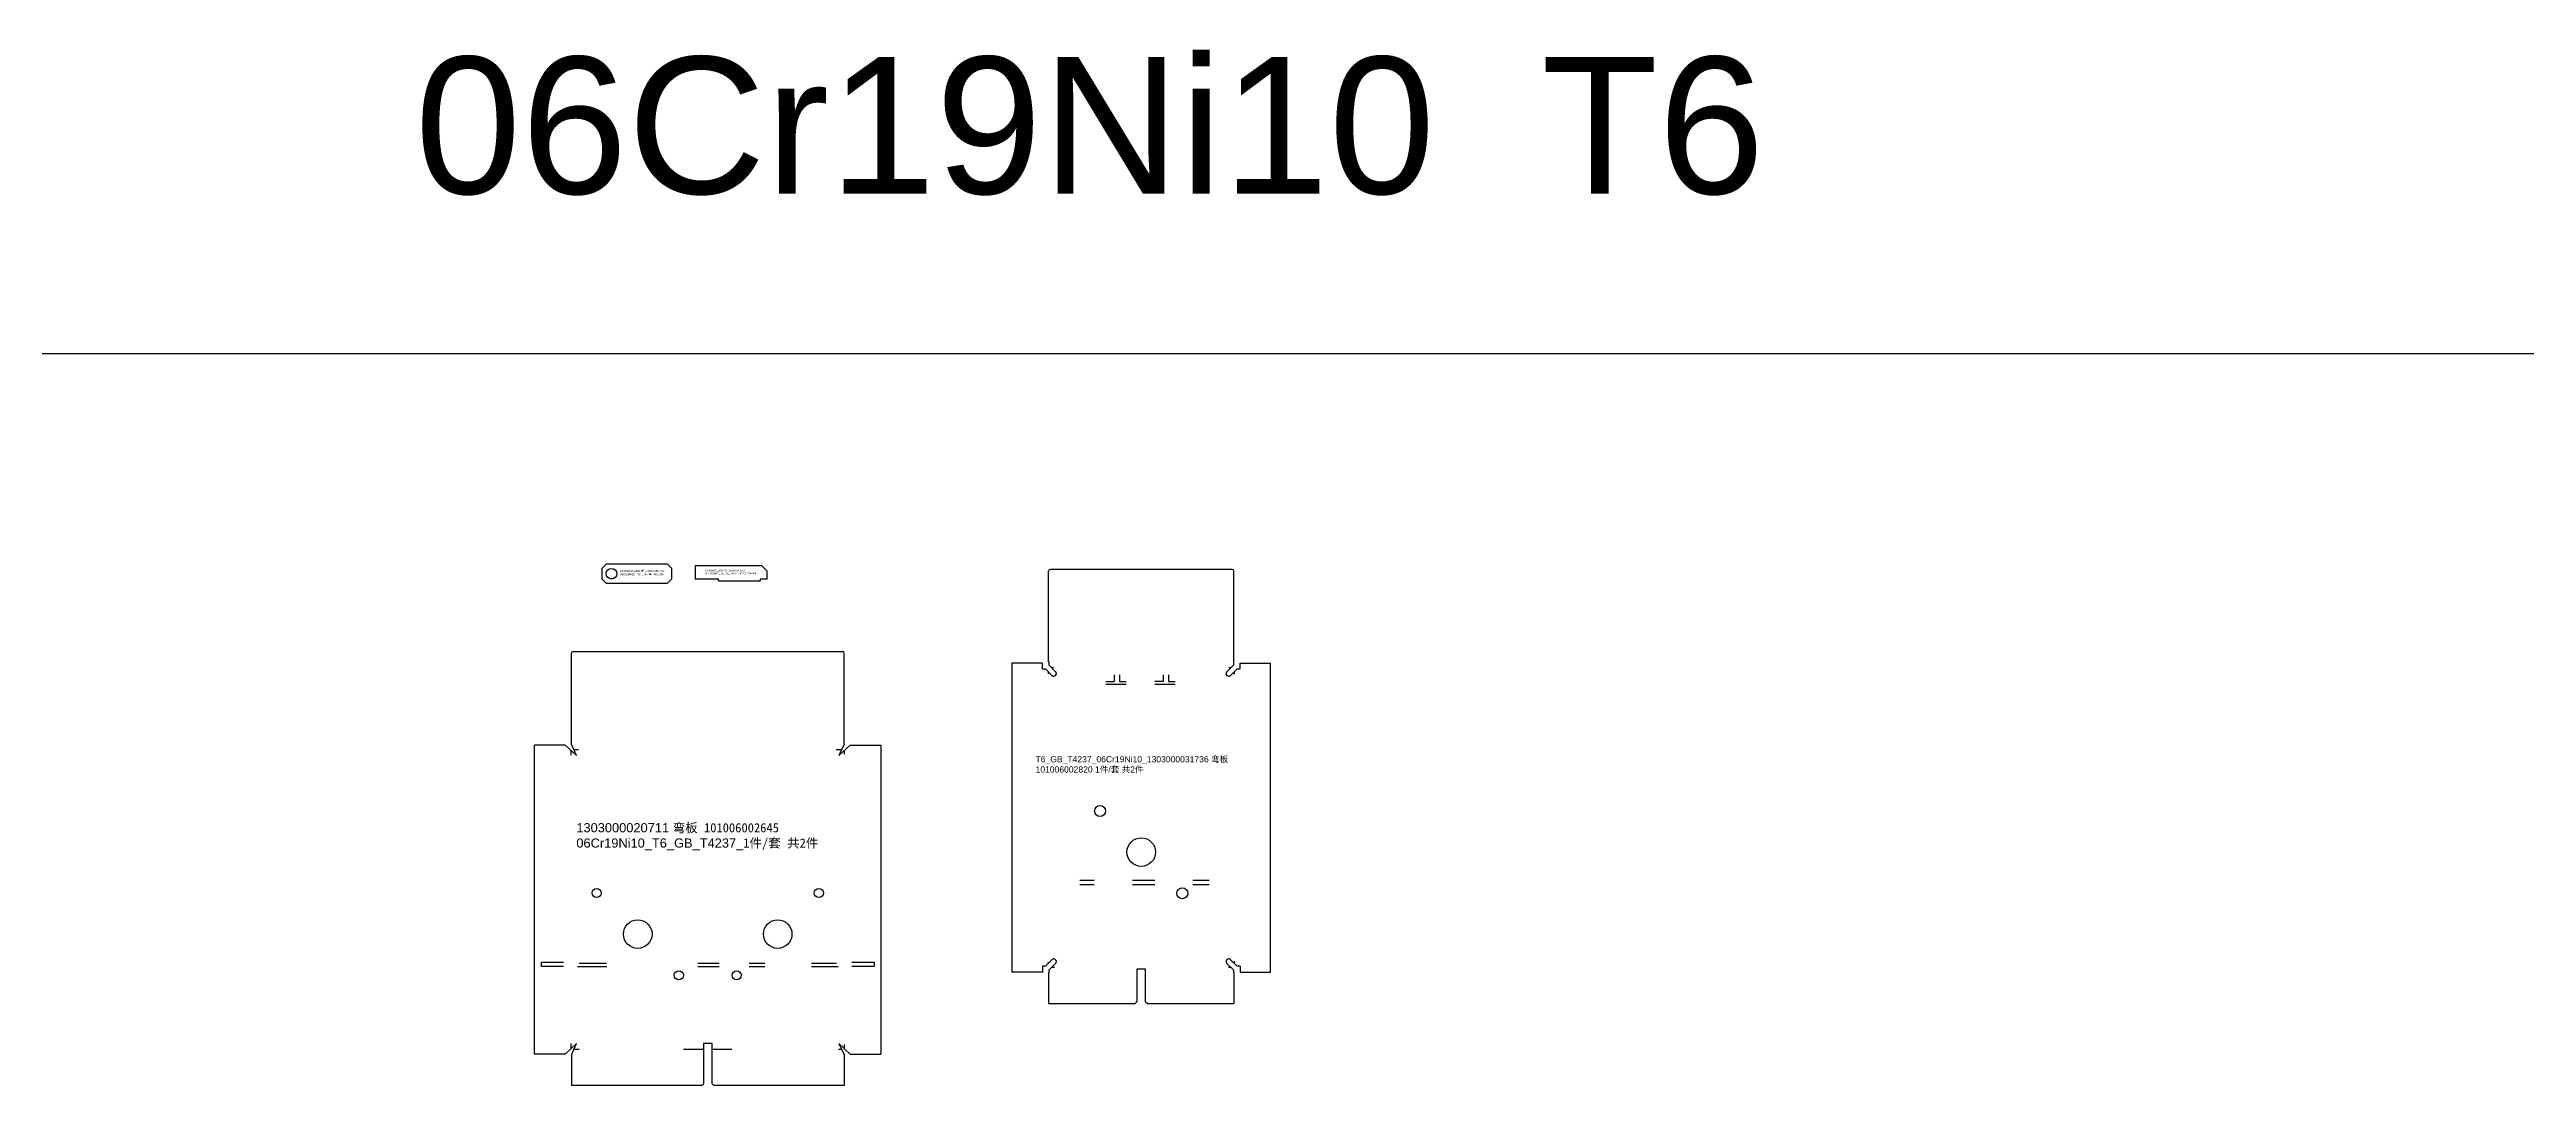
# Model space of a CAD drawing. Extents: x 1413 to 25440, y -2541 to 2823.
# Drawn here: x 16946 to 19777, y 1622 to 2806 of the extents above; entities that cross this region are included whole.
import ezdxf

# ---------------------------------------------------------------- set-up
doc = ezdxf.new("R2010")
doc.units = 0
doc.linetypes.add('CENTER', pattern=[50.8, 31.75, -6.35, 6.35, -6.35])
doc.layers.get('0').update_dxf_attribs({"linetype": 'CONTINUOUS'})
doc.styles.get("Standard").update_dxf_attribs({"font": 'arial.ttf'})

# ---------------------------------------------------------------- blocks, each defined once
blk = doc.blocks.new('101006000400__板')
at = {"color": 7, "linetype": 'CONTINUOUS'}
for p, q in [((30603.8, 932541), (30598.8, 932536)), ((30598.8, 932536), (30598.8, 932524)), ((30673.8, 932541), (30603.8, 932541)), ((30678.8, 932536), (30673.8, 932541)), ((30678.8, 932524), (30678.8, 932536)), ((30598.8, 932524), (30603.8, 932519)), ((30603.8, 932519), (30673.8, 932519)), ((30673.8, 932519), (30678.8, 932524))]:
    blk.add_line(p, q, dxfattribs=at)
blk.add_circle((30609.8, 932530), 6.1, dxfattribs=at)
at = {"color": 3, "insert": (30619.5, 932534.3), "char_height": 2.304, "width": 52.602, "attachment_point": 1}
blk.add_mtext('1303000012262 {\\fSimSun|b0|i0|c134|p34;板 }101006000400  06Cr19Ni10   T6  1 {\\fSimSun|b0|i0|c134|p34;件/套 共2+2件}', dxfattribs=at)
blk = doc.blocks.new('1303000012898_板_1010060026')
at = {"color": 7, "linetype": 'CONTINUOUS'}
for p, q in [((35.2, 8.5), (-41.2, 8.5)), ((-41.2, 8.5), (-41.2, -6.5)), ((41.2, 2.5), (35.2, 8.5)), ((41.2, -6.5), (41.2, 2.5)), ((-14.2, -6.5), (-41.2, -6.5)), ((-14.2, -8.5), (-14.2, -6.5)), ((-14.2, -8.5), (33.2, -8.5)), ((33.2, -6.5), (33.2, -8.5)), ((41.2, -6.5), (33.2, -6.5))]:
    blk.add_line(p, q, dxfattribs=at)
at = {"color": 3, "insert": (-29.6, 4.4), "char_height": 2.1, "width": 60.669, "attachment_point": 1}
blk.add_mtext('1303000012898 {\\fSimSun|b0|i0|c134|p34;板 }101006002655 06Cr19Ni10_T6_GB_T4237  2{\\fSimSun|b0|i0|c134|p34;件}/{\\fSimSun|b0|i0|c134|p34;套}  {\\fSimSun|b0|i0|c134|p34;共}4+4{\\fSimSun|b0|i0|c134|p34;件}', dxfattribs=at)
blk = doc.blocks.new('弯板_101006002645')
at = {"color": 7, "linetype": 'CONTINUOUS'}
for p, q in [((430, 226.4), (430, 330.4)), ((430, 330.4), (430, 330.4)), ((432, 332.4), (739.9, 332.4)), ((741.8, 330.4), (741.9, 330.4)), ((741.8, 226.4), (741.8, 330.4)), ((388, -127.6), (388, 225.4)), ((423, 225.4), (388, 225.4)), ((423, 225.4), (435.9, 213.4)), ((435.9, 213.4), (430, 226.4)), ((741.8, 226.4), (735.9, 213.4)), ((735.9, 213.4), (748.8, 225.4)), ((748.8, 225.4), (783.8, 225.4)), ((783.8, 225.4), (783.8, -127.6)), ((423, -127.6), (388, -127.6)), ((435.9, -115.6), (423, -127.6)), ((430, -128.5), (435.9, -115.6)), ((430, -128.5), (430, -163.5)), ((590.9, -115.6), (580.9, -115.6)), ((580.9, -115.6), (580.9, -161.5)), ((590.9, -161.5), (590.9, -115.6)), ((748.8, -127.6), (735.9, -115.6)), ((735.9, -115.6), (741.8, -128.5)), ((741.8, -128.5), (741.8, -163.5)), ((748.8, -127.6), (783.8, -127.6)), ((578.9, -163.5), (430, -163.5)), ((578.9, -163.5), (580.9, -161.5)), ((590.9, -161.5), (592.9, -163.5)), ((741.8, -163.5), (592.9, -163.5))]:
    blk.add_line(p, q, dxfattribs=at)
at = {"color": 6, "linetype": 'CENTER'}
for p, q in [((429.5, 219.4), (429.5, 214)), ((438.2, 219.9), (433, 219.9)), ((738.9, 219.9), (732.8, 219.9)), ((742.4, 215.1), (742.4, 219.4)), ((429.5, -115.5), (429.5, -121.6)), ((433, -122), (438.9, -122)), ((558.1, -122), (580.9, -122)), ((590.9, -122), (613.3, -122)), ((735.3, -122), (738.9, -122)), ((742.4, -121.6), (742.4, -116.8))]:
    blk.add_line(p, q, dxfattribs=at)
at = {"color": 6, "linetype": 'CONTINUOUS'}
for p, q in [((395.8, -27.6), (395.8, -22.6)), ((395.8, -22.6), (421, -22.6)), ((421, -27.6), (395.8, -27.6)), ((436.9, -27.6), (470.4, -27.6)), ((470.3, -24.1), (438.9, -24.1)), ((574.4, -27.6), (599, -27.6)), ((599, -24.1), (574.6, -24.1)), ((651, -24.1), (633.2, -24.1)), ((633.3, -27.6), (651.1, -27.6)), ((732.9, -24.1), (704.5, -24.1)), ((704.6, -27.6), (734.9, -27.6)), ((750.8, -22.6), (776, -22.6)), ((776, -27.6), (750.8, -27.6)), ((776, -22.6), (776, -27.6))]:
    blk.add_line(p, q, dxfattribs=at)
at = {"color": 7, "linetype": 'CONTINUOUS'}
for centre, radius in [((458.9, 56.4), 5.25), ((712.9, 56.4), 5.25), ((505.9, 9.4), 16.3), ((665.9, 9.4), 16.3), ((552.9, -37.6), 5.25), ((618.9, -37.6), 5.25)]:
    blk.add_circle(centre, radius, dxfattribs=at)
for centre, start, end in [((432, 330.4), 90, 180), ((739.9, 330.4), 0, 90)]:
    blk.add_arc(centre, 2, start, end, dxfattribs=at)
at = {"insert": (435.7, 136.2), "char_height": 10.5, "width": 298.814, "attachment_point": 1}
blk.add_mtext('{\\C3;1303000020711 \\fSimSun|b0|i0|c134|p34;弯板 \\Ftxt|c134;101006002645\\P\\fArial|b0|i0|c0|p34;06Cr19Ni10_T6_GB_T4237_\\Ftxt|c134;1\\fSimSun|b0|i0|c134|p34;件\\Ftxt|c134;/\\fSimSun|b0|i0|c134|p34;套\\Ftxt|c134; \\fSimSun|b0|i0|c134|p34;共\\Ftxt|c134;2\\fSimSun|b0|i0|c134|p34;件}', dxfattribs=at)
blk = doc.blocks.new('1303000031736_弯板_101006002')
at = {"color": 7, "linetype": 'CONTINUOUS'}
for p, q in [((103.9, 283.4), (-103.9, 283.4)), ((-105.9, 177.4), (-105.9, 281.4)), ((105.9, 177.4), (105.9, 281.4)), ((-147.9, 176.5), (-147.9, -176.5)), ((-112.9, 176.5), (-147.9, 176.5)), ((-112.9, 169.8), (-112.9, 176.5)), ((-105.3, 177.4), (-105.9, 177.4)), ((-105.3, 174), (-105.3, 177.4)), ((-97.9, 166.6), (-105.3, 174)), ((105.3, 174), (97.9, 166.6)), ((105.3, 177.4), (105.9, 177.4)), ((105.3, 177.4), (105.3, 174)), ((112.9, 169.8), (112.9, 176.5)), ((112.9, 176.5), (147.9, 176.5)), ((147.9, -176.5), (147.9, 176.5)), ((-112.9, 169.8), (-109.5, 169.8)), ((-109.5, 169.8), (-102.1, 162.4)), ((102.1, 162.4), (109.5, 169.8)), ((109.5, 169.8), (112.9, 169.8)), ((-109.5, -169.8), (-112.9, -169.8)), ((-112.9, -169.8), (-112.9, -176.5)), ((-102.1, -162.4), (-109.5, -169.8)), ((-105.3, -174), (-97.9, -166.6)), ((97.9, -166.6), (105.3, -174)), ((109.5, -169.8), (102.1, -162.4)), ((112.9, -169.8), (109.5, -169.8)), ((112.9, -169.8), (112.9, -176.5)), ((-112.9, -176.5), (-147.9, -176.5)), ((-105.9, -177.4), (-105.9, -212.4)), ((-105.3, -177.4), (-105.9, -177.4)), ((-105.3, -177.4), (-105.3, -174)), ((5, -173.1), (-5, -173.1)), ((-5, -173.1), (-5, -210.4)), ((5, -210.4), (5, -173.1)), ((105.3, -174), (105.3, -177.4)), ((105.3, -177.4), (105.9, -177.4)), ((105.9, -177.4), (105.9, -212.4)), ((112.9, -176.5), (147.9, -176.5)), ((-105.9, -212.4), (-7, -212.4)), ((-7, -212.4), (-5, -210.4)), ((5, -210.4), (7, -212.4)), ((7, -212.4), (105.9, -212.4))]:
    blk.add_line(p, q, dxfattribs=at)
at = {"color": 6, "linetype": 'CONTINUOUS'}
for p, q in [((-100.3, 171), (-102.2, 171)), ((102.2, 171), (100.1, 171)), ((-106.5, 166.7), (-106.5, 164.2)), ((-40.3, 155.5), (-31, 155.5)), ((-40.3, 152.5), (-17.1, 152.5)), ((-31, 163), (-31, 155.5)), ((-25, 163), (-25, 155.5)), ((-25, 155.5), (-17.1, 155.5)), ((25, 155.5), (15.7, 155.5)), ((15.7, 152.5), (38.7, 152.5)), ((25, 163), (25, 155.5)), ((31, 163), (31, 155.5)), ((31, 155.5), (38.7, 155.5)), ((106.5, 163.9), (106.5, 166.7)), ((-70.3, -71.5), (-53.8, -71.5)), ((-70.3, -76.5), (-53.8, -76.5)), ((-9.9, -71.5), (15.7, -71.5)), ((-9.9, -76.5), (15.7, -76.5)), ((59, -71.5), (77.7, -71.5)), ((59, -76.5), (77.7, -76.5)), ((-106.5, -165.2), (-106.5, -166.7)), ((106.5, -166.7), (106.5, -164)), ((-102.2, -171), (-99.1, -171)), ((99.8, -171), (102.2, -171))]:
    blk.add_line(p, q, dxfattribs=at)
at = {"color": 7, "linetype": 'CONTINUOUS'}
for centre, radius in [((-47, 7.5), 6.25), ((0, -39.5), 16.3), ((47, -86.5), 6.25)]:
    blk.add_circle(centre, radius, dxfattribs=at)
for centre, radius, start, end in [((-103.9, 281.4), 2, 90, 180), ((103.9, 281.4), 2, 360, 90), ((-100, 164.5), 3, 270, 0), ((100, 164.5), 3, 180, 270), ((-100, -164.5), 3, 0, 90), ((100, -164.5), 3, 90, 180)]:
    blk.add_arc(centre, radius, start, end, dxfattribs=at)
for points in [[(-102.1, 162.4), (-102, 162.2), (-101.8, 162.1), (-101.5, 161.9), (-101.3, 161.8), (-101.1, 161.7), (-101, 161.7), (-100.8, 161.6), (-100.8, 161.6), (-100.7, 161.6), (-100.6, 161.6), (-100.4, 161.5), (-100.2, 161.5), (-100, 161.5)], [(-97, 164.5), (-97, 164.7), (-97, 164.9), (-97.1, 165.3), (-97.2, 165.5), (-97.3, 165.7), (-97.3, 165.8), (-97.4, 166), (-97.4, 166), (-97.5, 166.1), (-97.5, 166.1), (-97.6, 166.3), (-97.7, 166.5), (-97.9, 166.6)], [(97.9, 166.6), (97.7, 166.5), (97.6, 166.3), (97.4, 166), (97.3, 165.8), (97.2, 165.6), (97.2, 165.5), (97.1, 165.3), (97.1, 165.3), (97.1, 165.2), (97.1, 165.1), (97, 164.9), (97, 164.7), (97, 164.5)], [(100, 161.5), (100.2, 161.5), (100.4, 161.5), (100.8, 161.6), (101, 161.7), (101.2, 161.8), (101.3, 161.8), (101.5, 161.9), (101.5, 161.9), (101.6, 162), (101.6, 162), (101.8, 162.1), (102, 162.2), (102.1, 162.4)], [(-100, -161.5), (-100.2, -161.5), (-100.4, -161.5), (-100.8, -161.6), (-101, -161.7), (-101.2, -161.8), (-101.3, -161.8), (-101.5, -161.9), (-101.5, -161.9), (-101.6, -162), (-101.6, -162), (-101.8, -162.1), (-102, -162.2), (-102.1, -162.4)], [(-97.9, -166.6), (-97.7, -166.5), (-97.6, -166.3), (-97.4, -166), (-97.3, -165.8), (-97.2, -165.6), (-97.2, -165.5), (-97.1, -165.3), (-97.1, -165.3), (-97.1, -165.2), (-97.1, -165.1), (-97, -164.9), (-97, -164.7), (-97, -164.5)], [(97, -164.5), (97, -164.7), (97, -164.9), (97.1, -165.3), (97.2, -165.5), (97.3, -165.7), (97.3, -165.8), (97.4, -166), (97.4, -166), (97.5, -166.1), (97.5, -166.1), (97.6, -166.3), (97.7, -166.5), (97.9, -166.6)], [(102.1, -162.4), (102, -162.2), (101.8, -162.1), (101.5, -161.9), (101.3, -161.8), (101.1, -161.7), (101, -161.7), (100.8, -161.6), (100.8, -161.6), (100.7, -161.6), (100.6, -161.6), (100.4, -161.5), (100.2, -161.5), (100, -161.5)]]:
    blk.add_open_spline(points, degree=3, knots=[0, 0, 0, 0, 0.25, 0.25, 0.5, 0.5, 0.625, 0.625, 0.6875, 0.6875, 0.75, 0.75, 1, 1, 1, 1], dxfattribs=at)
at = {"color": 3, "insert": (-120.8, 70.1), "char_height": 7, "width": 257.158, "attachment_point": 1}
blk.add_mtext('T6_GB_T4237_06Cr19Ni10_1303000031736 {\\fSimSun|b0|i0|c134|p34;弯板 }101006002820 1{\\fSimSun|b0|i0|c134|p34;件}/{\\fSimSun|b0|i0|c134|p34;套} {\\fSimSun|b0|i0|c134|p34;共}2{\\fSimSun|b0|i0|c134|p34;件}', dxfattribs=at)

msp = doc.modelspace()

# ---------------------------------------------------------------- linework, layer by layer
at = {"color": 1}
msp.add_line((1412.72579, 2458.40389), (25439.97912, 2458.40389), dxfattribs=at)

# ---------------------------------------------------------------- block references
for name, p in [('101006000400__板', (-13021.27776, -930323.12735)), ('1303000031736_弯板_101006002', (18194.03944, 1928.27504))]:
    msp.add_blockref(name, p, dxfattribs=at)
for name, p in [('1303000012898_板_1010060026', (17725.20443, 2207.22907)), ('弯板_101006002645', (17112.6237, 1785.68253))]:
    msp.add_blockref(name, p)

# ---------------------------------------------------------------- texts
at = {"color": 1, "insert": (17363.73303, 2797.32616), "char_height": 156.4590662, "width": 1577.0908786, "attachment_point": 1}
msp.add_mtext('06Cr19Ni10  T6 ', dxfattribs=at)

doc.saveas('drawing.dxf')
